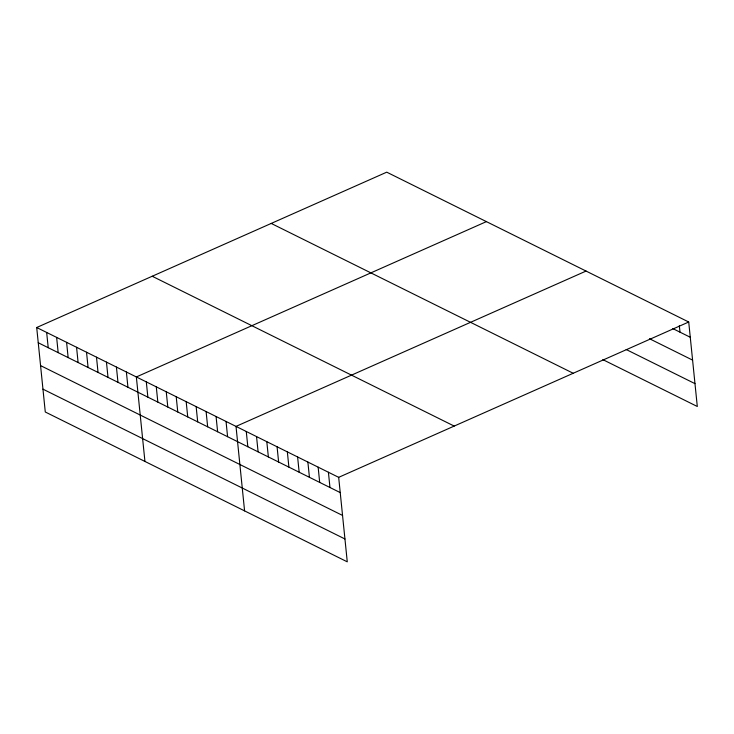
<?xml version="1.0" encoding="UTF-8"?>
<svg xmlns="http://www.w3.org/2000/svg" width="734" height="734" viewBox="0 0 734 734"><rect width="100%" height="100%" fill="white"/><g stroke="black" fill="none" stroke-linecap="round" stroke-linejoin="round"><path stroke-width="1.1" d="M36.7 327.511L338.677 477.339L347.265 561.831L45.279 411.994L36.7 327.511L386.735 172.169L688.721 322.006L697.3 406.489L602.843 359.623M486.394 221.622L136.35 376.955L144.937 461.438M586.044 271.066L236.009 426.399L244.587 510.882M338.677 477.339L688.721 322.006M672.812 328.593L690.272 337.255M649.462 338.713L692.584 360.11M626.185 349.512L694.979 383.643M271.222 223.43L573.208 373.267M152.213 276.25L454.19 426.078M38.251 342.76L340.227 492.597M40.572 365.605L342.549 515.442M42.957 389.148L344.943 538.976M679.335 325.63L679.996 332.163M328.41 472.246L329.961 487.495M318.143 467.154L319.694 482.403M307.876 462.062L309.427 477.311M297.609 456.961L299.16 472.219M287.343 451.869L288.893 467.118M277.076 446.777L278.626 462.025M266.809 441.684L268.36 456.933M256.542 436.583L258.093 451.841M246.275 431.491L247.826 446.74M226.044 421.454L227.586 436.702M216.071 416.508L217.622 431.757M206.107 411.563L207.658 426.812M196.143 406.618L197.694 421.876M186.179 401.672L187.73 416.93M176.215 396.727L177.766 411.985M166.251 391.782L167.802 407.04M156.287 386.846L157.828 402.094M146.314 381.9L147.864 397.149M126.386 372.01L127.936 387.258M116.422 367.064L117.972 382.313M106.458 362.119L108.008 377.368M96.493 357.174L98.044 372.422M86.529 352.228L88.08 367.486M76.565 347.283L78.107 362.541M66.592 342.338L68.143 357.596M56.628 337.392L58.179 352.65M46.664 332.456L48.215 347.705"/></g></svg>
